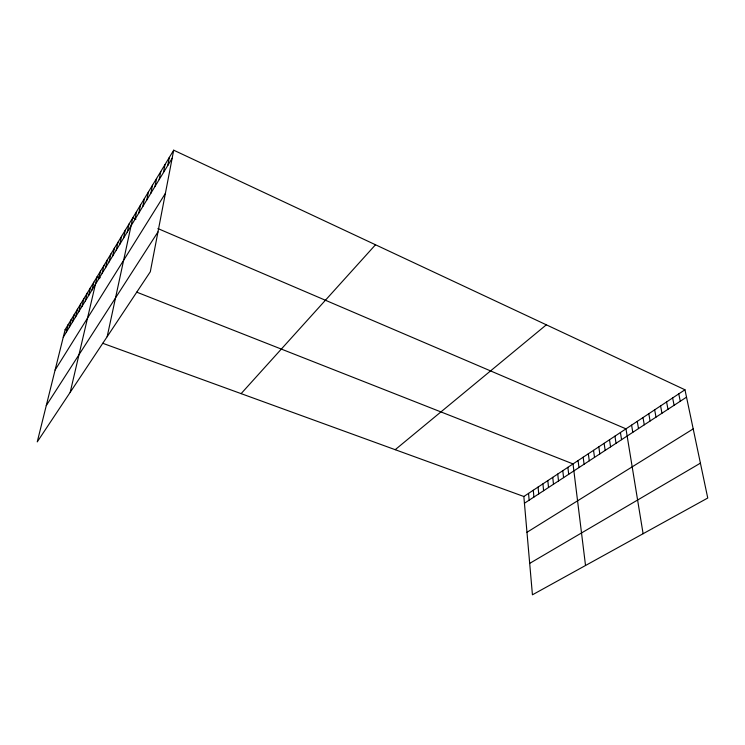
<?xml version="1.0" encoding="UTF-8"?>
<svg xmlns="http://www.w3.org/2000/svg" width="745" height="745" viewBox="0 0 745 745"><rect width="100%" height="100%" fill="white"/><g stroke="black" fill="none" stroke-linecap="round" stroke-linejoin="round"><path stroke-width="1.12" d="M173.697 150.192L150.304 271.776L37.25 441.887L65.141 329.607L173.697 150.192L684.962 389.775L707.75 498.023L532.433 594.808L523.847 496.496L684.962 389.775M167.755 165.492L169.329 157.409M163.434 172.589L165.027 164.515M159.179 179.582L160.79 171.527M154.979 186.474L156.608 178.428M150.853 193.272L152.492 185.235M146.774 199.958L148.432 191.94M142.761 206.561L144.437 198.552M138.803 213.061L140.498 205.061M134.901 219.468L136.605 211.487M107.168 336.684L132.778 217.819L135.935 219.17M127.265 232.021L128.997 224.068M123.53 238.158L125.272 230.224M119.843 244.22L121.593 236.295M116.201 250.199L117.971 242.293M112.616 256.094L114.395 248.197M109.077 261.905L110.865 254.036M105.585 267.641L107.382 259.781M102.14 273.303L103.946 265.462M98.75 278.881L100.556 271.068M70.198 392.317L97.213 276.591L100.221 277.773M91.98 290.001L93.814 282.215M88.618 295.523L90.452 287.756M85.302 300.98L87.146 293.232M82.025 306.363L83.878 298.633M78.793 311.671L80.656 303.96M72.451 322.091L74.323 314.418M75.599 316.914L77.471 309.222M69.341 327.195L71.222 319.54M66.277 332.233L68.158 324.606M63.251 337.215L172.142 158.285M55.102 370.032L165.381 193.411M46.274 405.569L157.968 231.928M241.119 393.63L375.508 244.76M395.204 449.691L546.336 324.82M524.433 503.266L686.518 397.16M526.966 532.293L693.195 428.906M529.686 563.388L700.412 463.157M65.141 329.607L67.255 330.37M102.745 343.287L523.847 496.496M136.726 292.152L573.026 463.921L585.523 565.502M157.884 228.557L625.977 428.85L643.103 533.718M678.76 393.882L680.278 401.238M672.633 397.942L674.104 405.28M666.57 401.955L668.004 409.275M660.582 405.923L661.97 413.224M654.659 409.852L656.01 417.135M648.793 413.736L650.106 420.99M643 417.572L644.276 424.808M637.264 421.372L638.502 428.589M631.592 425.125L632.794 432.324M620.427 432.519L621.563 439.68M614.942 436.16L616.04 443.294M609.503 439.755L610.574 446.879M604.13 443.322L605.163 450.418M598.812 446.842L599.818 453.919M593.542 450.334L594.519 457.383M588.336 453.779L589.286 460.82M583.177 457.197L584.099 464.21M578.073 460.578L578.967 467.571M567.876 467.329L568.705 474.286M562.782 470.71L563.583 477.638M557.735 474.044L558.508 480.963M552.743 477.349L553.488 484.25M547.808 480.627L548.525 487.5M542.919 483.868L543.608 490.722M538.076 487.072L538.737 493.907M533.28 490.247L533.923 497.055M528.54 493.386L529.155 500.184"/></g></svg>
